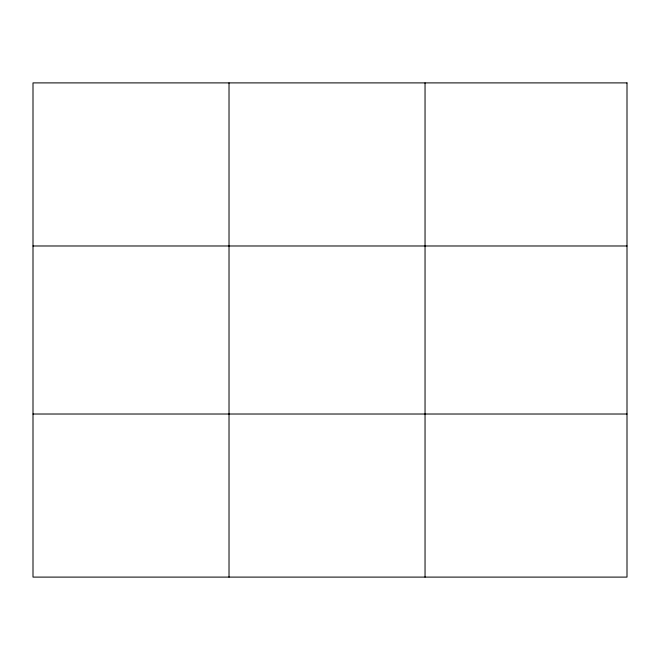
<?xml version="1.0" encoding="UTF-8"?>
<svg xmlns="http://www.w3.org/2000/svg" width="660" height="660" viewBox="0 0 660 660"><rect width="100%" height="100%" fill="white"/><g stroke="black" fill="none" stroke-linecap="round" stroke-linejoin="round"><path stroke-width="0.99" d="M229.02 82.896L229.02 577.104M425.04 82.896L425.04 577.104M33 245.982L627 245.982M33 414.018L627 414.018M627 82.896L627 577.104L33 577.104L33 82.896L627 82.896"/></g></svg>
